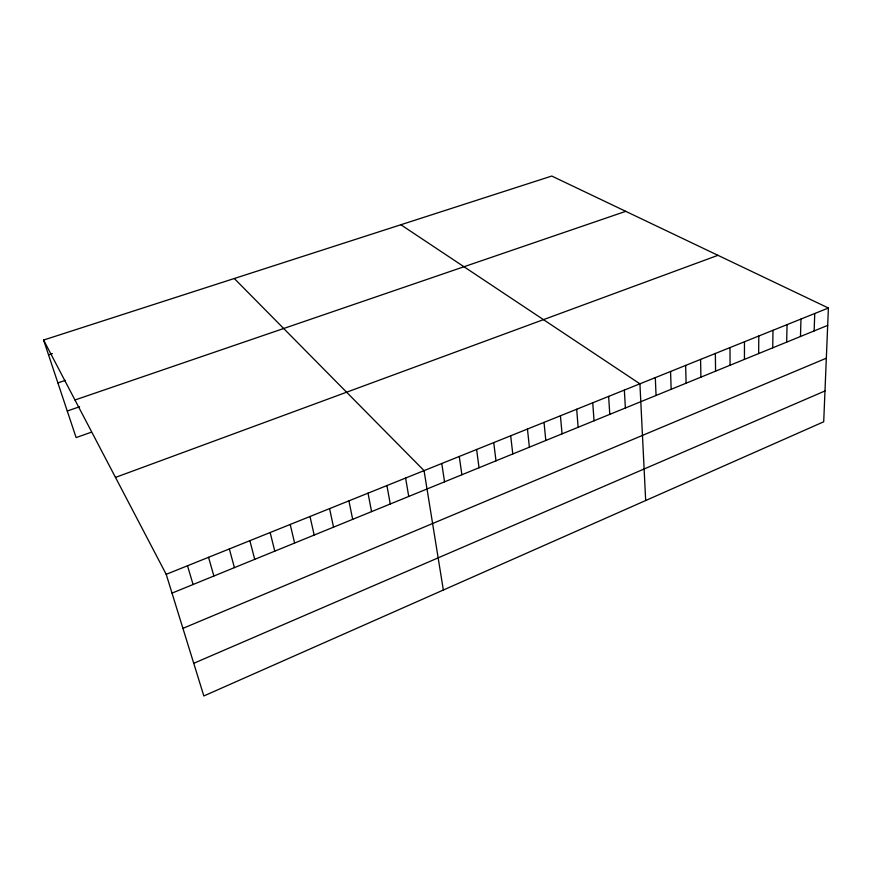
<?xml version="1.0" encoding="UTF-8"?>
<svg xmlns="http://www.w3.org/2000/svg" width="872" height="872" viewBox="0 0 872 872"><rect width="100%" height="100%" fill="white"/><g stroke="black" fill="none" stroke-linecap="round" stroke-linejoin="round"><path stroke-width="1.31" d="M744.437 359.384L744.47 341.77M758.651 353.574L758.803 336.003M772.734 347.83L772.995 330.292M786.675 342.14L787.056 324.646M800.474 336.494L800.976 319.043M814.143 330.913L814.753 313.506M828.4 308.012L823.713 421.786L203.841 695.954L166.203 574.332L43.6 340.047L551.769 176.046L828.4 308.012L166.203 574.332M193.737 663.309L824.988 390.961M182.924 628.363L826.329 358.207M172.013 593.113L827.681 325.387M115.486 477.409L717.95 255.322M90.699 432.425L76.126 437.581L43.6 340.047M67.264 411.017L79.603 406.755M74.97 399.986L625.736 211.34M57.89 382.895L65.422 380.366M48.538 354.85L52.364 353.596M400.858 224.747L639.917 383.822L645.672 500.528M234.296 278.506L424.054 470.629L443.347 590.017M187.513 565.764L193.072 584.513M208.55 557.306L213.869 576.021M229.336 548.946L234.415 567.628M249.872 540.684L254.722 559.344M270.156 532.52L274.778 551.148M290.202 524.464L294.605 543.06M310.007 516.497L314.182 535.059M329.583 508.627L333.54 527.157M348.92 500.855L352.67 519.341M368.028 493.16L371.581 511.624M386.917 485.562L390.275 503.994M405.589 478.052L408.75 496.451M441.766 463.512L444.546 481.835M459.272 456.47L461.888 474.75M476.603 449.494L479.033 467.752M493.737 442.605L495.994 460.819M510.687 435.793L512.78 453.974M527.451 429.046L529.38 447.194M544.03 422.375L545.807 440.48M560.434 415.781L562.058 433.853M576.675 409.251L578.136 427.28M592.731 402.799L594.05 420.784M608.623 396.4L609.79 414.363M624.352 390.078L625.377 407.998M655.308 377.62L656.06 395.463M670.557 371.494L671.168 389.304M685.643 365.433L686.111 383.19M700.576 359.428L700.914 377.151M715.356 353.476L715.574 371.167M729.984 347.59L730.071 365.248"/></g></svg>
